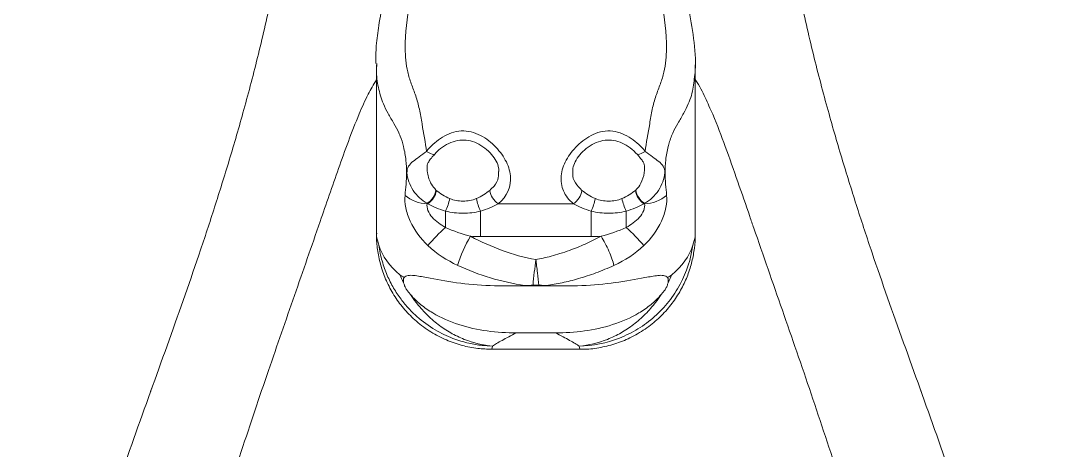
# Paper-space layout '_Back' of a CAD drawing. Header units: millimetres. Extents: x -15 to 40.7, y -14.6 to 59.
# Drawn here: x -8.93 to 8.94, y 37 to 44.45 of the extents above; entities that cross this region are included whole.
import ezdxf

# ---------------------------------------------------------------- set-up
doc = ezdxf.new("R2010")
doc.units = ezdxf.units.MM

psp = doc.layouts.new('_Back')

# ---------------------------------------------------------------- linework, layer by layer
at = {"color": 7, "linetype": 'Continuous', "lineweight": 15}
for p, q in [((-2.764, 43.686), (-2.764, 40.752)), ((-2.758, 43.686), (-2.756, 43.712)), ((2.764, 40.752), (2.764, 43.686)), ((-1.885, 41.278), (-1.874, 41.278)), ((-1.566, 40.868), (-1.566, 41.15)), ((-0.959, 40.709), (-0.959, 41.15)), ((-0.651, 41.278), (0.651, 41.278)), ((0.959, 40.709), (0.959, 41.15)), ((1.566, 40.868), (1.566, 41.15)), ((1.874, 41.278), (1.885, 41.278)), ((0.959, 40.709), (-0.959, 40.709)), ((-0.485, 39.852), (0.486, 39.852)), ((-0.338, 39.039), (0.338, 39.039)), ((-0.762, 38.753), (0.762, 38.753))]:
    psp.add_line(p, q, dxfattribs=at)
at = {"color": 8, "linetype": 'Continuous', "lineweight": 15, "flags": 128}
for points in [[(-1.746, 42.146), (-1.756, 42.139), (-1.774, 42.135), (-1.799, 42.138), (-1.829, 42.147), (-1.861, 42.164), (-1.896, 42.186)], [(1.896, 42.186), (1.861, 42.164), (1.829, 42.147), (1.799, 42.138), (1.774, 42.135), (1.756, 42.139), (1.746, 42.146)]]:
    psp.add_lwpolyline(points, dxfattribs=at)
at = {"color": 7, "linetype": 'Continuous', "lineweight": 15}
for centre, radius, start, end in [((-2.052, 41.561), 0.322, 301.4554, 351.9547), ((-2.05, 41.555), 0.328, 302.5163, 352.1915), ((-0.474, 41.555), 0.328, 187.8085, 237.4837), ((0.474, 41.555), 0.328, 302.5163, 352.1915), ((2.05, 41.555), 0.328, 187.8085, 237.4837), ((2.052, 41.561), 0.322, 188.0453, 238.5446), ((-1.864, 41.914), 0.636, 230.5756, 268.1824), ((-2.464, 41.576), 0.994, 334.6295, 347.8555), ((-0.06, 41.576), 0.994, 192.1445, 205.3705), ((0.06, 41.576), 0.994, 334.6295, 347.8555), ((2.464, 41.576), 0.994, 192.1445, 205.3705), ((1.864, 41.914), 0.636, 271.8176, 309.4244), ((0.927, 38.123), 3.708, 132.2436, 139.0114), ((-0.927, 38.123), 3.708, 40.9886, 47.7564), ((0.557, 39.663), 1.989, 148.1181, 164.0564), ((11.576, 38.807), 11.673, 172.5955, 174.7945)]:
    psp.add_arc(centre, radius, start, end, dxfattribs=at)
for points, knots in [([(-3.94, 54.463), (-3.798, 54.034), (-3.635, 53.603), (-3.275, 52.728), (-3.078, 52.285), (-2.786, 51.597), (-2.69, 51.364), (-2.507, 50.886), (-2.421, 50.64), (-2.189, 49.887), (-2.073, 49.362), (-1.931, 48.281), (-1.904, 47.727), (-1.929, 46.629), (-1.977, 46.084), (-2.096, 45.287), (-2.145, 45.025), (-2.229, 44.503), (-2.266, 44.241), (-2.263, 43.836), (-2.252, 43.7), (-2.206, 43.496), (-2.185, 43.428), (-2.135, 43.291), (-2.108, 43.222), (-2.059, 43.076), (-2.037, 42.998), (-2.002, 42.835), (-1.988, 42.751), (-1.945, 42.496), (-1.915, 42.336), (-1.896, 42.186)], [0, 0, 0, 0, 0.125, 0.125, 0.25, 0.25, 0.3125, 0.3125, 0.375, 0.375, 0.5, 0.5, 0.625, 0.625, 0.75, 0.75, 0.8125, 0.8125, 0.875, 0.875, 0.90625, 0.90625, 0.921875, 0.921875, 0.9375, 0.9375, 0.953125, 0.953125, 0.96875, 0.96875, 1, 1, 1, 1]), ([(1.896, 42.186), (1.915, 42.336), (1.945, 42.496), (1.988, 42.749), (2.001, 42.833), (2.036, 42.997), (2.058, 43.075), (2.108, 43.221), (2.135, 43.29), (2.184, 43.427), (2.206, 43.495), (2.252, 43.699), (2.263, 43.836), (2.266, 44.241), (2.229, 44.502), (2.145, 45.025), (2.096, 45.286), (1.978, 46.083), (1.929, 46.628), (1.904, 47.726), (1.931, 48.28), (2.073, 49.362), (2.189, 49.886), (2.421, 50.64), (2.507, 50.885), (2.69, 51.364), (2.786, 51.597), (3.078, 52.285), (3.275, 52.728), (3.635, 53.603), (3.798, 54.034), (3.94, 54.463)], [0, 0, 0, 0, 0.03125, 0.03125, 0.046875, 0.046875, 0.0625, 0.0625, 0.078125, 0.078125, 0.09375, 0.09375, 0.125, 0.125, 0.1875, 0.1875, 0.25, 0.25, 0.375, 0.375, 0.5, 0.5, 0.625, 0.625, 0.6875, 0.6875, 0.75, 0.75, 0.875, 0.875, 1, 1, 1, 1]), ([(2.523, 48.552), (2.498, 48.402), (2.411, 47.879), (2.404, 46.946), (2.468, 45.801), (2.619, 44.873), (2.741, 44.145), (2.782, 43.727), (2.753, 43.493), (2.746, 43.444)], [0, 0, 0, 0, 0.087144, 0.305306, 0.523536, 0.746778, 0.858675, 0.970314, 1, 1, 1, 1]), ([(-3.566, 20.556), (-3.559, 20.553), (-3.551, 20.55), (-3.538, 20.545), (-3.53, 20.542), (-3.537, 20.544), (-3.544, 20.547), (-3.559, 20.553), (-3.566, 20.556), (-3.606, 20.571), (-3.64, 20.585), (-3.745, 20.627), (-3.819, 20.658), (-4.046, 20.754), (-4.201, 20.823), (-4.664, 21.04), (-4.974, 21.201), (-5.869, 21.73), (-6.425, 22.141), (-7.164, 22.881), (-7.394, 23.149), (-7.803, 23.71), (-7.983, 24.005), (-8.296, 24.625), (-8.428, 24.949), (-8.639, 25.602), (-8.721, 25.933), (-8.842, 26.602), (-8.882, 26.941), (-8.928, 27.616), (-8.933, 27.949), (-8.913, 28.936), (-8.855, 29.579), (-8.692, 30.847), (-8.586, 31.474), (-8.333, 32.709), (-8.186, 33.312), (-7.702, 35.085), (-7.321, 36.216), (-6.741, 37.851), (-6.547, 38.387), (-6.17, 39.441), (-5.987, 39.96), (-5.724, 40.742), (-5.638, 41.004), (-5.468, 41.537), (-5.384, 41.808), (-5.215, 42.37), (-5.13, 42.663), (-5.004, 43.123), (-4.961, 43.28), (-4.877, 43.605), (-4.835, 43.771), (-4.755, 44.104), (-4.715, 44.271), (-4.639, 44.61), (-4.603, 44.781), (-4.535, 45.109), (-4.504, 45.269), (-4.445, 45.58), (-4.418, 45.732), (-4.369, 46.013), (-4.348, 46.145), (-4.309, 46.391), (-4.292, 46.505), (-4.248, 46.812), (-4.226, 46.974), (-4.211, 47.093)], [0, 0, 0, 0, 0.000977, 0.000977, 0.001953, 0.001953, 0.00293, 0.00293, 0.003906, 0.003906, 0.007812, 0.007812, 0.015625, 0.015625, 0.03125, 0.03125, 0.0625, 0.0625, 0.125, 0.125, 0.15625, 0.15625, 0.1875, 0.1875, 0.21875, 0.21875, 0.25, 0.25, 0.28125, 0.28125, 0.3125, 0.3125, 0.375, 0.375, 0.4375, 0.4375, 0.5, 0.5, 0.625, 0.625, 0.6875, 0.6875, 0.75, 0.75, 0.78125, 0.78125, 0.8125, 0.8125, 0.84375, 0.84375, 0.859375, 0.859375, 0.875, 0.875, 0.890625, 0.890625, 0.90625, 0.90625, 0.921875, 0.921875, 0.9375, 0.9375, 0.953125, 0.953125, 0.96875, 0.96875, 1, 1, 1, 1]), ([(4.211, 47.093), (4.227, 46.972), (4.249, 46.806), (4.309, 46.387), (4.349, 46.13), (4.424, 45.698), (4.451, 45.545), (4.512, 45.224), (4.545, 45.06), (4.649, 44.558), (4.729, 44.205), (4.894, 43.531), (4.982, 43.199), (5.152, 42.587), (5.235, 42.301), (5.403, 41.746), (5.486, 41.478), (5.656, 40.948), (5.742, 40.687), (6.005, 39.907), (6.189, 39.389), (6.565, 38.338), (6.758, 37.806), (7.142, 36.718), (7.334, 36.163), (7.701, 35.028), (7.878, 34.445), (8.199, 33.26), (8.344, 32.658), (8.593, 31.433), (8.697, 30.812), (8.818, 29.862), (8.852, 29.543), (8.904, 28.896), (8.921, 28.568), (8.939, 27.575), (8.9, 26.909), (8.715, 25.909), (8.631, 25.573), (8.417, 24.921), (8.286, 24.603), (7.973, 23.987), (7.788, 23.687), (7.378, 23.128), (7.151, 22.866), (6.658, 22.376), (6.391, 22.147), (5.837, 21.729), (5.549, 21.54), (4.955, 21.191), (4.648, 21.032), (4.184, 20.815), (4.029, 20.746), (3.805, 20.652), (3.731, 20.621), (3.626, 20.58), (3.592, 20.566), (3.554, 20.551), (3.547, 20.548), (3.538, 20.545), (3.535, 20.543), (3.532, 20.542), (3.534, 20.543), (3.547, 20.548), (3.563, 20.554), (3.576, 20.56)], [0, 0, 0, 0, 0.03125, 0.03125, 0.0625, 0.0625, 0.078125, 0.078125, 0.09375, 0.09375, 0.125, 0.125, 0.15625, 0.15625, 0.1875, 0.1875, 0.21875, 0.21875, 0.25, 0.25, 0.3125, 0.3125, 0.375, 0.375, 0.4375, 0.4375, 0.5, 0.5, 0.5625, 0.5625, 0.625, 0.625, 0.65625, 0.65625, 0.6875, 0.6875, 0.75, 0.75, 0.78125, 0.78125, 0.8125, 0.8125, 0.84375, 0.84375, 0.875, 0.875, 0.90625, 0.90625, 0.9375, 0.9375, 0.96875, 0.96875, 0.984375, 0.984375, 0.992188, 0.992188, 0.996094, 0.996094, 0.99707, 0.99707, 0.997559, 0.997559, 0.998047, 0.998047, 1, 1, 1, 1]), ([(-2.525, 45.528), (-2.53, 45.484), (-2.557, 45.232), (-2.632, 44.86), (-2.721, 44.401), (-2.771, 44.038), (-2.774, 43.814), (-2.775, 43.711)], [0, 0, 0, 0, 0.073005, 0.415342, 0.651921, 0.840194, 1, 1, 1, 1]), ([(-1.896, 42.186), (-1.828, 42.269), (-1.747, 42.346), (-1.606, 42.441), (-1.556, 42.469), (-1.451, 42.513), (-1.395, 42.53), (-1.223, 42.552), (-1.104, 42.529), (-0.895, 42.434), (-0.802, 42.365), (-0.643, 42.211), (-0.578, 42.126), (-0.48, 41.947), (-0.45, 41.855), (-0.423, 41.581), (-0.496, 41.405), (-0.651, 41.278)], [0, 0, 0, 0, 0.125, 0.125, 0.1875, 0.1875, 0.25, 0.25, 0.375, 0.375, 0.5, 0.5, 0.625, 0.625, 0.75, 0.75, 1, 1, 1, 1]), ([(0.651, 41.278), (0.573, 41.342), (0.516, 41.417), (0.445, 41.582), (0.432, 41.672), (0.449, 41.853), (0.48, 41.946), (0.576, 42.124), (0.642, 42.21), (0.8, 42.363), (0.892, 42.432), (1.048, 42.504), (1.104, 42.523), (1.217, 42.543), (1.277, 42.545), (1.448, 42.523), (1.557, 42.474), (1.746, 42.347), (1.828, 42.27), (1.896, 42.186)], [0, 0, 0, 0, 0.125, 0.125, 0.25, 0.25, 0.375, 0.375, 0.5, 0.5, 0.625, 0.625, 0.6875, 0.6875, 0.75, 0.75, 0.875, 0.875, 1, 1, 1, 1]), ([(-1.745, 42.145), (-1.743, 42.148), (-1.711, 42.191), (-1.619, 42.264), (-1.479, 42.345), (-1.324, 42.388), (-1.168, 42.382), (-1.018, 42.332), (-0.879, 42.246), (-0.762, 42.136), (-0.682, 42.016), (-0.642, 41.912), (-0.642, 41.857), (-0.642, 41.835)], [0, 0, 0, 0, 0.009797, 0.11646, 0.221266, 0.319951, 0.412456, 0.509726, 0.613366, 0.722069, 0.829191, 0.932669, 1, 1, 1, 1]), ([(0.643, 41.833), (0.641, 41.845), (0.637, 41.888), (0.665, 41.978), (0.731, 42.097), (0.838, 42.212), (0.97, 42.307), (1.119, 42.371), (1.276, 42.391), (1.43, 42.363), (1.573, 42.295), (1.682, 42.217), (1.728, 42.161), (1.742, 42.144)], [0, 0, 0, 0, 0.03743, 0.137149, 0.24509, 0.351438, 0.455877, 0.558622, 0.653365, 0.746543, 0.846239, 0.952818, 1, 1, 1, 1]), ([(-1.884, 41.287), (-1.98, 41.337), (-2.064, 41.416), (-2.157, 41.557), (-2.183, 41.608), (-2.222, 41.712), (-2.234, 41.765), (-2.236, 41.859), (-2.226, 41.897), (-2.189, 41.958), (-2.162, 41.984), (-2.068, 42.063), (-1.986, 42.118), (-1.896, 42.186)], [0, 0, 0, 0, 0.25, 0.25, 0.375, 0.375, 0.5, 0.5, 0.625, 0.625, 0.75, 0.75, 1, 1, 1, 1]), ([(1.896, 42.186), (1.986, 42.118), (2.068, 42.063), (2.162, 41.985), (2.188, 41.959), (2.226, 41.896), (2.236, 41.859), (2.234, 41.765), (2.222, 41.712), (2.183, 41.608), (2.157, 41.557), (2.063, 41.415), (1.98, 41.337), (1.884, 41.287)], [0, 0, 0, 0, 0.25, 0.25, 0.375, 0.375, 0.5, 0.5, 0.625, 0.625, 0.75, 0.75, 1, 1, 1, 1]), ([(-1.885, 41.907), (-1.886, 41.91), (-1.888, 41.942), (-1.878, 41.967), (-1.855, 42.017), (-1.804, 42.08), (-1.763, 42.127), (-1.745, 42.146)], [0, 0, 0, 0, 0.0334806, 0.2896375, 0.5759511, 0.8242504, 1, 1, 1, 1]), ([(1.745, 42.147), (1.759, 42.131), (1.798, 42.088), (1.846, 42.03), (1.875, 41.976), (1.886, 41.951), (1.885, 41.911), (1.884, 41.898)], [0, 0, 0, 0, 0.134103, 0.380144, 0.619517, 0.875334, 1, 1, 1, 1]), ([(-1.872, 40.555), (-1.997, 40.675), (-2.103, 40.818), (-2.213, 41.054), (-2.24, 41.132), (-2.272, 41.288), (-2.276, 41.361), (-2.268, 41.423)], [0, 0, 0, 0, 0.5, 0.5, 0.75, 0.75, 1, 1, 1, 1]), ([(-1.492, 41.367), (-1.419, 41.337), (-1.341, 41.324), (-1.184, 41.324), (-1.105, 41.337), (-1.032, 41.367)], [0, 0, 0, 0, 0.5, 0.5, 1, 1, 1, 1]), ([(1.032, 41.367), (1.105, 41.337), (1.183, 41.324), (1.341, 41.324), (1.419, 41.337), (1.492, 41.367)], [0, 0, 0, 0, 0.5, 0.5, 1, 1, 1, 1]), ([(2.268, 41.423), (2.276, 41.361), (2.272, 41.289), (2.24, 41.133), (2.213, 41.054), (2.103, 40.818), (1.997, 40.675), (1.872, 40.555)], [0, 0, 0, 0, 0.25, 0.25, 0.5, 0.5, 1, 1, 1, 1]), ([(-1.885, 41.278), (-1.892, 41.243), (-1.886, 41.202), (-1.854, 41.12), (-1.828, 41.079), (-1.734, 40.97), (-1.652, 40.914), (-1.566, 40.868)], [0, 0, 0, 0, 0.25, 0.25, 0.5, 0.5, 1, 1, 1, 1]), ([(-0.959, 41.15), (-1.058, 41.126), (-1.159, 41.114), (-1.363, 41.114), (-1.466, 41.126), (-1.566, 41.15)], [0, 0, 0, 0, 0.5, 0.5, 1, 1, 1, 1]), ([(1.566, 41.15), (1.466, 41.126), (1.366, 41.114), (1.162, 41.114), (1.059, 41.126), (0.959, 41.15)], [0, 0, 0, 0, 0.5, 0.5, 1, 1, 1, 1]), ([(1.566, 40.868), (1.652, 40.914), (1.734, 40.97), (1.828, 41.079), (1.854, 41.119), (1.886, 41.202), (1.892, 41.243), (1.885, 41.278)], [0, 0, 0, 0, 0.5, 0.5, 0.75, 0.75, 1, 1, 1, 1]), ([(-2.759, 40.765), (-2.76, 40.732), (-2.765, 40.617), (-2.739, 40.415), (-2.68, 40.16), (-2.581, 39.905), (-2.447, 39.661), (-2.277, 39.436), (-2.069, 39.228), (-1.826, 39.05), (-1.558, 38.91), (-1.284, 38.816), (-1.019, 38.762), (-0.845, 38.757), (-0.763, 38.754)], [0, 0, 0, 0, 0.031465, 0.109437, 0.193462, 0.280146, 0.368481, 0.457816, 0.547748, 0.647685, 0.74318, 0.834449, 0.922018, 1, 1, 1, 1]), ([(0.762, 38.757), (0.791, 38.756), (0.914, 38.751), (1.13, 38.782), (1.404, 38.851), (1.674, 38.965), (1.928, 39.118), (2.155, 39.307), (2.345, 39.518), (2.497, 39.744), (2.613, 39.978), (2.695, 40.214), (2.744, 40.448), (2.765, 40.632), (2.761, 40.737), (2.761, 40.765)], [0, 0, 0, 0, 0.0276105, 0.1165154, 0.206189, 0.296309, 0.3940174, 0.4874733, 0.5769845, 0.6629473, 0.7455435, 0.8248017, 0.9006216, 0.9727747, 1, 1, 1, 1]), ([(-1.131, 40.713), (-0.956, 40.618), (-0.773, 40.538), (-0.397, 40.401), (-0.203, 40.345), (0, 40.311)], [0, 0, 0, 0, 0.5, 0.5, 1, 1, 1, 1]), ([(0, 40.311), (0.042, 40.319), (0.131, 40.335), (0.271, 40.369), (0.424, 40.414), (0.622, 40.481), (0.863, 40.576), (1.04, 40.667), (1.131, 40.713)], [0, 0, 0, 0, 0.105417, 0.223322, 0.354278, 0.499024, 0.74249, 1, 1, 1, 1]), ([(1.131, 40.713), (1.179, 40.636), (1.227, 40.545), (1.306, 40.366), (1.337, 40.279), (1.355, 40.209)], [0, 0, 0, 0, 0.5, 0.5, 1, 1, 1, 1]), ([(-2.721, 40.56), (-2.714, 40.513), (-2.7, 40.421), (-2.667, 40.286), (-2.626, 40.158), (-2.578, 40.037), (-2.525, 39.923), (-2.467, 39.816), (-2.405, 39.716), (-2.339, 39.624), (-2.272, 39.538), (-2.203, 39.46), (-2.133, 39.388), (-1.989, 39.254), (-1.764, 39.09), (-1.456, 38.942), (-1.18, 38.858), (-0.949, 38.818), (-0.811, 38.812), (-0.751, 38.809)], [0, 0, 0, 0, 0.050106, 0.09868, 0.145722, 0.191233, 0.235214, 0.277665, 0.318588, 0.357984, 0.395852, 0.432196, 0.467014, 0.500309, 0.63705, 0.755399, 0.855337, 0.936865, 1, 1, 1, 1]), ([(0.751, 38.809), (0.99, 38.814), (1.226, 38.861), (1.562, 38.992), (1.669, 39.046), (1.873, 39.17), (1.97, 39.243), (2.15, 39.402), (2.232, 39.489), (2.38, 39.676), (2.446, 39.778), (2.615, 40.093), (2.689, 40.32), (2.721, 40.559)], [0, 0, 0, 0, 0.25, 0.25, 0.375, 0.375, 0.5, 0.5, 0.625, 0.625, 0.75, 0.75, 1, 1, 1, 1]), ([(0.049, 39.866), (0.044, 39.928), (0.036, 40.003), (0.019, 40.16), (0.009, 40.241), (0, 40.311)], [0, 0, 0, 0, 0.5, 0.5, 1, 1, 1, 1]), ([(-2.356, 40.046), (-2.356, 40.045), (-2.356, 40.045), (-2.337, 40.001), (-2.318, 39.96), (-2.295, 39.915), (-2.294, 39.912), (-2.292, 39.908)], [0, 0, 0, 0, 0.00097656, 0.00097656, 0.0625, 0.0625, 0.06769613, 0.06769613, 0.06769613, 0.06769613]), ([(-2.285, 39.997), (-2.268, 40.021), (-2.242, 40.03), (-2.183, 40.038), (-2.15, 40.037), (-2.048, 40.027), (-1.972, 40.012), (-1.733, 39.967), (-1.558, 39.934), (-1.188, 39.884), (-0.992, 39.866), (-0.596, 39.849), (-0.394, 39.85), (-0.188, 39.859)], [0, 0, 0, 0, 0.0625, 0.0625, 0.125, 0.125, 0.25, 0.25, 0.5, 0.5, 0.75, 0.75, 1, 1, 1, 1]), ([(1.355, 40.209), (1.303, 40.186), (1.2, 40.14), (1.045, 40.079), (0.892, 40.025), (0.742, 39.979), (0.597, 39.94), (0.456, 39.907), (0.32, 39.88), (0.231, 39.866), (0.188, 39.859)], [0, 0, 0, 0, 0.142223, 0.27991, 0.412834, 0.540791, 0.663607, 0.781143, 0.893297, 1, 1, 1, 1]), ([(0.188, 39.859), (0.395, 39.85), (0.6, 39.849), (0.998, 39.867), (1.19, 39.885), (1.556, 39.934), (1.733, 39.967), (1.972, 40.012), (2.048, 40.026), (2.15, 40.037), (2.183, 40.038), (2.241, 40.03), (2.268, 40.021), (2.285, 39.997)], [0, 0, 0, 0, 0.25, 0.25, 0.5, 0.5, 0.75, 0.75, 0.875, 0.875, 0.9375, 0.9375, 1, 1, 1, 1]), ([(2.292, 39.908), (2.294, 39.912), (2.295, 39.915), (2.317, 39.959), (2.337, 40), (2.355, 40.042), (2.355, 40.043), (2.356, 40.045), (2.356, 40.045), (2.356, 40.046)], [0.93230515, 0.93230515, 0.93230515, 0.93230515, 0.9375, 0.9375, 0.99804688, 0.99804688, 0.99902344, 0.99902344, 1, 1, 1, 1]), ([(-2.172, 39.702), (-2.185, 39.717), (-2.199, 39.732), (-2.224, 39.764), (-2.236, 39.781), (-2.257, 39.816), (-2.267, 39.834), (-2.282, 39.871), (-2.287, 39.89), (-2.292, 39.908)], [0, 0, 0, 0, 0.25, 0.25, 0.5, 0.5, 0.75, 0.75, 1, 1, 1, 1]), ([(0.188, 39.859), (0.164, 39.86), (0.118, 39.862), (0.072, 39.865), (0.049, 39.866)], [0, 0, 0, 0, 0.507463, 1, 1, 1, 1]), ([(2.172, 39.702), (2.185, 39.718), (2.199, 39.732), (2.225, 39.765), (2.237, 39.782), (2.258, 39.816), (2.267, 39.834), (2.283, 39.871), (2.287, 39.89), (2.292, 39.908)], [0, 0, 0, 0, 0.25, 0.25, 0.5, 0.5, 0.75, 0.75, 1, 1, 1, 1]), ([(-2.172, 39.702), (-2.118, 39.637), (-2.056, 39.579), (-1.927, 39.474), (-1.859, 39.427), (-1.644, 39.299), (-1.493, 39.234), (-1.176, 39.131), (-1.01, 39.095), (-0.677, 39.049), (-0.508, 39.039), (-0.338, 39.039)], [0, 0, 0, 0, 0.125, 0.125, 0.25, 0.25, 0.5, 0.5, 0.75, 0.75, 1, 1, 1, 1]), ([(-2.172, 39.702), (-2.142, 39.656), (-2.11, 39.611), (-2.021, 39.496), (-1.962, 39.428), (-1.834, 39.299), (-1.766, 39.239), (-1.625, 39.131), (-1.552, 39.083), (-1.401, 38.996), (-1.322, 38.958), (-1.082, 38.862), (-0.918, 38.823), (-0.751, 38.809)], [0.1752954, 0.1752954, 0.1752954, 0.1752954, 0.25, 0.25, 0.375, 0.375, 0.5, 0.5, 0.625, 0.625, 0.75, 0.75, 1, 1, 1, 1]), ([(0.338, 39.039), (0.678, 39.039), (1.01, 39.078), (1.49, 39.233), (1.643, 39.299), (1.857, 39.426), (1.926, 39.473), (2.056, 39.579), (2.118, 39.637), (2.172, 39.702)], [0, 0, 0, 0, 0.5, 0.5, 0.75, 0.75, 0.875, 0.875, 1, 1, 1, 1]), ([(0.751, 38.809), (0.918, 38.823), (1.082, 38.862), (1.322, 38.958), (1.401, 38.996), (1.552, 39.083), (1.625, 39.131), (1.766, 39.239), (1.834, 39.299), (1.962, 39.428), (2.021, 39.496), (2.11, 39.611), (2.142, 39.656), (2.172, 39.702)], [0, 0, 0, 0, 0.25, 0.25, 0.375, 0.375, 0.5, 0.5, 0.625, 0.625, 0.75, 0.75, 0.8247037, 0.8247037, 0.8247037, 0.8247037]), ([(-0.338, 39.039), (-0.433, 38.993), (-0.515, 38.948), (-0.619, 38.889), (-0.652, 38.871), (-0.708, 38.837), (-0.734, 38.822), (-0.751, 38.809)], [0, 0, 0, 0, 0.5, 0.5, 0.75, 0.75, 1, 1, 1, 1]), ([(0.751, 38.809), (0.734, 38.822), (0.708, 38.837), (0.651, 38.871), (0.619, 38.889), (0.515, 38.948), (0.434, 38.992), (0.338, 39.039)], [0, 0, 0, 0, 0.25, 0.25, 0.5, 0.5, 1, 1, 1, 1]), ([(-6.679, 38.022), (-6.679, 38.023), (-6.678, 38.024), (-6.678, 38.026), (-6.678, 38.026)], [0, 0, 0, 0, 0.939488, 1, 1, 1, 1]), ([(6.678, 38.026), (6.678, 38.026), (6.678, 38.023), (6.679, 38.021), (6.679, 38.021), (6.679, 38.021)], [0, 0, 0, 0, 0.043643, 0.795698, 1, 1, 1, 1])]:
    psp.add_open_spline(points, degree=3, knots=knots, dxfattribs=at)
at = {"color": 8, "linetype": 'Continuous', "lineweight": 15}
for points, knots in [([(-2.268, 41.423), (-2.255, 41.551), (-2.235, 41.743), (-2.248, 42.031), (-2.283, 42.245), (-2.334, 42.409), (-2.391, 42.547), (-2.467, 42.683), (-2.565, 42.843), (-2.666, 43.047), (-2.737, 43.296), (-2.769, 43.525), (-2.76, 43.655), (-2.758, 43.686)], [0, 0, 0, 0, 0.187009, 0.280479, 0.376452, 0.446344, 0.466167, 0.533306, 0.611433, 0.691287, 0.822489, 0.956842, 1, 1, 1, 1]), ([(2.746, 43.444), (2.742, 43.397), (2.73, 43.25), (2.666, 43.05), (2.566, 42.844), (2.468, 42.684), (2.366, 42.502), (2.318, 42.36), (2.276, 42.204), (2.248, 42.033), (2.234, 41.745), (2.255, 41.551), (2.268, 41.423)], [0, 0, 0, 0, 0.072843, 0.223434, 0.311472, 0.400933, 0.476369, 0.559292, 0.577022, 0.681429, 0.789883, 1, 1, 1, 1]), ([(2.715, 20.393), (2.715, 20.393), (2.715, 20.394), (2.719, 20.443), (2.742, 20.541), (2.827, 20.682), (2.941, 20.873), (3.074, 21.146), (3.252, 21.498), (3.483, 21.883), (3.765, 22.281), (4.212, 22.842), (4.669, 23.382), (5.162, 24.017), (5.57, 24.601), (5.971, 25.324), (6.279, 26.078), (6.472, 26.779), (6.589, 27.425), (6.676, 28.206), (6.692, 29.296), (6.579, 30.672), (6.368, 32.136), (6.079, 33.571), (5.708, 35.031), (5.267, 36.504), (4.775, 37.988), (4.273, 39.435), (3.92, 40.448), (3.595, 41.39), (3.373, 42.035), (3.112, 42.735), (2.935, 43.12), (2.839, 43.326), (2.768, 43.428), (2.764, 43.433)], [0, 0, 0, 0, 0.007304, 0.017525, 0.030692, 0.042265, 0.05405, 0.071606, 0.089673, 0.106076, 0.124789, 0.143825, 0.183133, 0.198737, 0.227651, 0.257001, 0.28492, 0.313332, 0.334581, 0.355956, 0.399371, 0.455546, 0.51207, 0.569362, 0.626835, 0.691539, 0.756375, 0.821452, 0.886567, 0.895676, 0.950499, 0.974661, 0.986937, 0.99939, 1, 1, 1, 1]), ([(-2.764, 43.428), (-2.814, 43.344), (-2.93, 43.146), (-3.087, 42.785), (-3.254, 42.356), (-3.477, 41.732), (-3.783, 40.845), (-4.184, 39.689), (-4.644, 38.366), (-5.111, 36.986), (-5.564, 35.533), (-5.972, 34.027), (-6.272, 32.648), (-6.475, 31.419), (-6.607, 30.355), (-6.685, 29.265), (-6.682, 28.384), (-6.611, 27.573), (-6.492, 26.832), (-6.248, 25.98), (-5.906, 25.192), (-5.527, 24.54), (-5.129, 23.972), (-4.74, 23.475), (-4.337, 22.988), (-3.952, 22.521), (-3.607, 22.067), (-3.354, 21.677), (-3.174, 21.346), (-3.035, 21.066), (-2.908, 20.809), (-2.771, 20.604), (-2.723, 20.468), (-2.715, 20.406), (-2.714, 20.384), (-2.715, 20.389), (-2.715, 20.39)], [0, 0, 0, 0, 0.0104483, 0.0247679, 0.0454767, 0.0662958, 0.1081414, 0.16673, 0.2253276, 0.2873576, 0.3494753, 0.4119567, 0.4746341, 0.515339, 0.5561281, 0.597299, 0.6387185, 0.6540668, 0.6868456, 0.7201825, 0.7483402, 0.7770203, 0.7986961, 0.8205157, 0.8426904, 0.8650102, 0.884669, 0.9047488, 0.9182031, 0.9318998, 0.9479809, 0.964436, 0.9790033, 0.9894176, 0.9993212, 1, 1, 1, 1]), ([(-1.883, 41.907), (-1.884, 41.884), (-1.885, 41.855), (-1.869, 41.755), (-1.834, 41.63), (-1.761, 41.548), (-1.733, 41.516)], [0, 0, 0, 0, 0.1811663, 0.2298519, 0.7047128, 1, 1, 1, 1]), ([(-0.799, 41.51), (-0.773, 41.534), (-0.704, 41.599), (-0.643, 41.71), (-0.646, 41.801), (-0.647, 41.835)], [0, 0, 0, 0, 0.272616, 0.727333, 1, 1, 1, 1]), ([(0.643, 41.833), (0.642, 41.822), (0.631, 41.754), (0.677, 41.636), (0.758, 41.552), (0.799, 41.51)], [0, 0, 0, 0, 0.088144, 0.544533, 1, 1, 1, 1]), ([(1.733, 41.516), (1.742, 41.525), (1.787, 41.566), (1.85, 41.682), (1.888, 41.82), (1.884, 41.886), (1.883, 41.898)], [0, 0, 0, 0, 0.090249, 0.449329, 0.896339, 1, 1, 1, 1]), ([(-2.761, 40.752), (-2.762, 40.74), (-2.766, 40.696), (-2.74, 40.618), (-2.721, 40.56)], [0, 0, 0, 0, 0.263058, 1, 1, 1, 1]), ([(2.721, 40.559), (2.739, 40.613), (2.765, 40.693), (2.762, 40.737), (2.76, 40.752)], [0, 0, 0, 0, 0.681161, 1, 1, 1, 1]), ([(-0.751, 38.809), (-0.757, 38.787), (-0.766, 38.754), (-0.763, 38.758), (-0.762, 38.759)], [0, 0, 0, 0, 0.663861, 1, 1, 1, 1]), ([(0.762, 38.759), (0.763, 38.758), (0.766, 38.754), (0.757, 38.787), (0.751, 38.809)], [0, 0, 0, 0, 0.326585, 1, 1, 1, 1])]:
    psp.add_open_spline(points, degree=3, knots=knots, dxfattribs=at)
at = {"color": 7, "linetype": 'Continuous', "lineweight": 15}
for points in [[(-1.733, 41.516), (-1.731, 41.514), (-1.728, 41.512), (-1.726, 41.51)], [(-1.726, 41.51), (-1.66, 41.457), (-1.581, 41.404), (-1.492, 41.367)], [(-1.032, 41.367), (-0.943, 41.404), (-0.864, 41.457), (-0.799, 41.51)], [(0.799, 41.51), (0.864, 41.457), (0.943, 41.404), (1.032, 41.367)], [(1.492, 41.367), (1.581, 41.404), (1.66, 41.457), (1.726, 41.51)], [(1.726, 41.51), (1.728, 41.512), (1.731, 41.514), (1.733, 41.516)], [(-1.884, 41.287), (-1.884, 41.284), (-1.884, 41.281), (-1.885, 41.278)], [(-1.874, 41.278), (-1.877, 41.281), (-1.881, 41.284), (-1.884, 41.287)], [(1.884, 41.287), (1.881, 41.284), (1.877, 41.281), (1.874, 41.278)], [(1.885, 41.278), (1.884, 41.281), (1.884, 41.284), (1.884, 41.287)], [(-1.566, 41.15), (-1.677, 41.181), (-1.783, 41.226), (-1.874, 41.278)], [(-0.651, 41.278), (-0.742, 41.226), (-0.847, 41.181), (-0.959, 41.15)], [(0.959, 41.15), (0.847, 41.181), (0.742, 41.226), (0.651, 41.278)], [(1.874, 41.278), (1.783, 41.226), (1.677, 41.181), (1.566, 41.15)], [(-1.566, 40.868), (-1.426, 40.801), (-1.28, 40.752), (-1.131, 40.713)], [(1.131, 40.713), (1.28, 40.752), (1.426, 40.801), (1.566, 40.868)], [(-0.959, 40.709), (-1.016, 40.709), (-1.074, 40.712), (-1.131, 40.713)], [(1.131, 40.713), (1.074, 40.712), (1.016, 40.709), (0.959, 40.709)], [(-2.721, 40.56), (-2.665, 40.367), (-2.539, 40.195), (-2.356, 40.046)], [(-1.355, 40.209), (-1.544, 40.297), (-1.719, 40.408), (-1.872, 40.555)], [(1.872, 40.555), (1.719, 40.408), (1.544, 40.297), (1.355, 40.209)], [(2.356, 40.046), (2.538, 40.195), (2.664, 40.367), (2.721, 40.559)], [(-2.356, 40.046), (-2.333, 40.029), (-2.309, 40.012), (-2.285, 39.997)], [(-0.188, 39.859), (-0.599, 39.919), (-0.988, 40.038), (-1.355, 40.209)], [(2.285, 39.997), (2.309, 40.012), (2.333, 40.029), (2.356, 40.046)], [(-2.285, 39.997), (-2.298, 39.978), (-2.301, 39.946), (-2.292, 39.908)], [(-0.188, 39.859), (-0.142, 39.861), (-0.095, 39.864), (-0.049, 39.866)], [(0.049, 39.866), (0.016, 39.868), (-0.017, 39.868), (-0.049, 39.866)], [(2.292, 39.908), (2.301, 39.945), (2.298, 39.978), (2.285, 39.997)], [(-6.678, 38.026), (-6.671, 38.045), (-6.664, 38.065), (-6.657, 38.084)], [(6.657, 38.084), (6.664, 38.065), (6.671, 38.045), (6.678, 38.026)]]:
    psp.add_open_spline(points, degree=3, dxfattribs=at)

doc.saveas('drawing.dxf')
